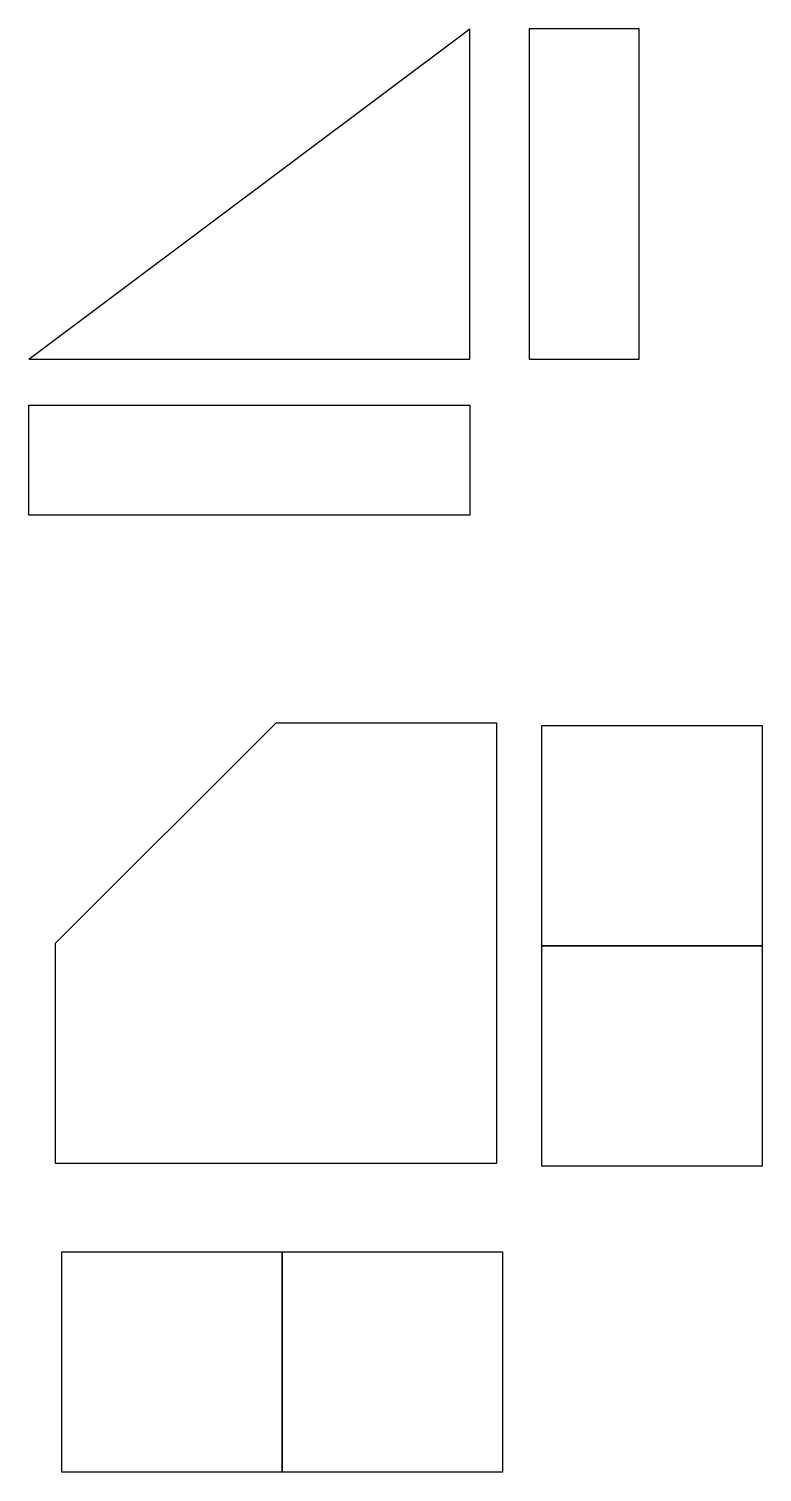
# Model space of a CAD drawing. Header units: millimetres. Extents: x 0.8 to 34, y 16.7 to 82.2.
import ezdxf

# ---------------------------------------------------------------- set-up
doc = ezdxf.new("R2010")
doc.units = ezdxf.units.MM

msp = doc.modelspace()

# ---------------------------------------------------------------- linework, layer by layer
for p, q in [((0.771, 67.243), (20.771, 82.243)), ((20.771, 67.243), (20.771, 82.243)), ((23.463, 82.243), (23.463, 67.243)), ((28.463, 82.243), (23.463, 82.243)), ((28.463, 67.243), (28.463, 82.243)), ((0.771, 67.243), (20.771, 67.243)), ((23.463, 67.243), (28.463, 67.243)), ((0.771, 65.169), (20.771, 65.169)), ((0.771, 60.169), (0.771, 65.169)), ((20.771, 65.169), (20.771, 60.169)), ((20.771, 60.169), (0.771, 60.169)), ((1.982, 40.742), (11.982, 50.742)), ((11.982, 50.742), (21.982, 50.742)), ((21.982, 50.742), (21.982, 30.742)), ((1.982, 30.742), (1.982, 40.742)), ((21.982, 30.742), (1.982, 30.742))]:
    msp.add_line(p, q)
for points in [[(34.035, 50.625), (34.035, 40.625), (24.035, 40.625), (24.035, 50.625)], [(34.035, 40.625), (34.035, 30.625), (24.035, 30.625), (24.035, 40.625)], [(2.264, 26.733), (12.264, 26.733), (12.264, 16.733), (2.264, 16.733)], [(12.264, 26.733), (22.264, 26.733), (22.264, 16.733), (12.264, 16.733)]]:
    msp.add_lwpolyline(points, close=True)

doc.saveas('drawing.dxf')
